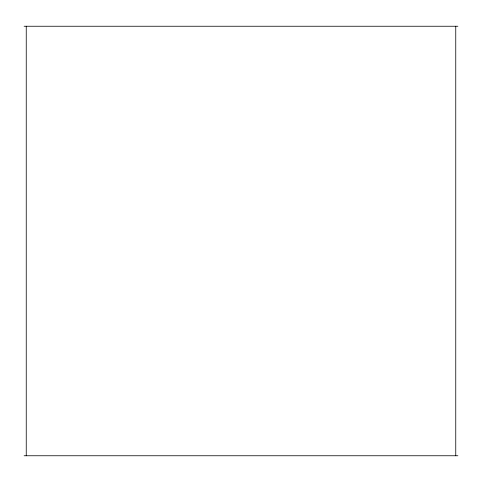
<?xml version="1.0" encoding="UTF-8"?>
<svg xmlns="http://www.w3.org/2000/svg" width="482" height="482" viewBox="0 0 482 482"><rect width="100%" height="100%" fill="white"/><g stroke="black" fill="none" stroke-linecap="round" stroke-linejoin="round"><path stroke-width="0.72" d="M24.1 26.245L457.9 26.245M24.1 455.755L457.9 455.755M455.755 26.245L455.755 455.755M26.245 26.245L26.245 455.755"/></g></svg>
